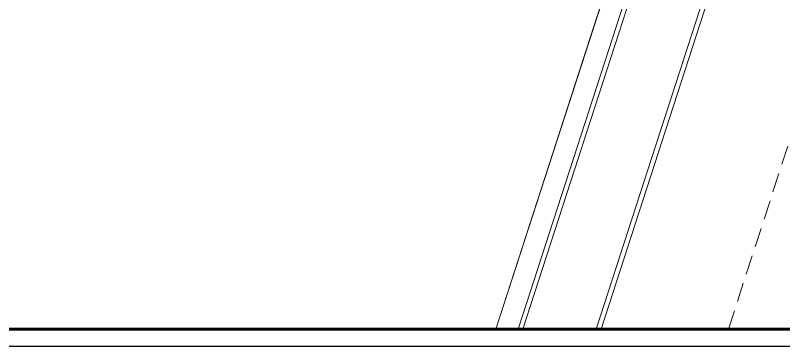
# Model space of a CAD drawing. Header units: feet. Extents: x 1019 to 2236, y -546 to 122.
# Drawn here: x 1097.66 to 1123, y 65.88 to 76.81 of the extents above; entities that cross this region are included whole.
import ezdxf

# ---------------------------------------------------------------- set-up
doc = ezdxf.new("R2010")
doc.units = ezdxf.units.FT
doc.header["$LTSCALE"] = 0.05
doc.header["$MEASUREMENT"] = 0
doc.linetypes.add('HIDDEN', pattern=[9.524999999999999, 6.35, -3.175])
doc.layers.add('A-GENM', color=8, linetype='Continuous', lineweight=9)
doc.layers.add('VUELOS', color=8, linetype='HIDDEN', lineweight=0)
doc.layers.add('MARCO', color=1, linetype='Continuous')

msp = doc.modelspace()

# ---------------------------------------------------------------- linework, layer by layer
at = {"layer": 'A-GENM'}
for points in [[(1114.241513296817, 66.4555460193518), (1120.990961070644, 87.29875826623697)], [(1114.399181732082, 66.4555460193518), (1121.133665600959, 87.25254769355536)], [(1116.816764406144, 66.4555460193518), (1122.859696005642, 85.11694027595513)], [(1113.50572726558, 66.4555460193518), (1118.369776137813, 81.4763901566032)], [(1113.50572726558, 66.4555460193518), (1118.337253107309, 81.37595461721742)]]:
    msp.add_lwpolyline(points, dxfattribs=at)
for points in [[(1116.816764406145, 66.4555460193518), (1122.859696005642, 85.11694027595524, 0.2134217652833564), (1122.741572360082, 86.21286308544461, 0.2134217652833564)], [(1116.974432841409, 66.4555460193518), (1123.002400535957, 85.07072970327374, 0.2360679774997647), (1122.801266996149, 86.39720823652021, 0.2360679774997647)]]:
    msp.add_lwpolyline(points, format="xyb", dxfattribs=at)
at = {"layer": 'MARCO'}
msp.add_lwpolyline([(1054.271971476397, 121.879608008543), (1140.276271476397, 121.879608008543), (1140.276271476397, 65.87680800854298), (1054.271971476397, 65.87680800854298)], close=True, dxfattribs=at)
at = {"layer": 'MARCO', "const_width": 0.100005}
msp.add_lwpolyline([(1130.71249921794, 121.3008699977341), (1054.850709487206, 121.3008699977341), (1054.850709487206, 66.4555460193518), (1130.71249921794, 66.4555460193518)], close=True, dxfattribs=at)
at = {"layer": 'VUELOS', "ltscale": 2}
msp.add_lwpolyline([(1121.178924448474, 66.4555460193518), (1130.71249921794, 95.89652090355912)], dxfattribs=at)

doc.saveas('drawing.dxf')
